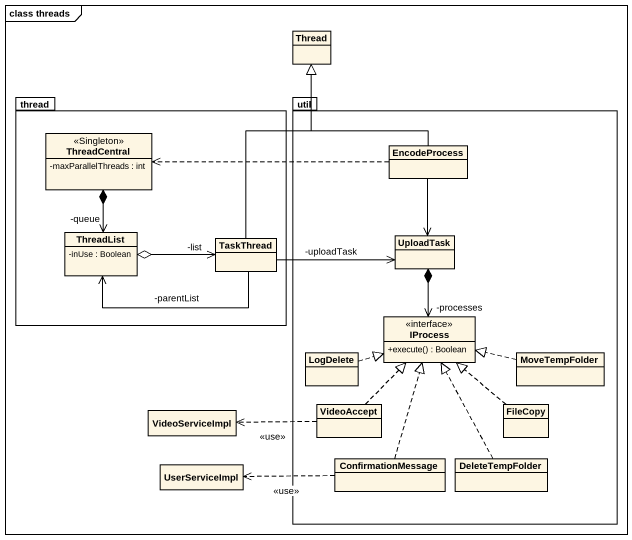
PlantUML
@startuml
mainframe class threads
hide circle
hide empty members
skinparam classAttributeIconSize 0
class Thread
package thread {
  class ThreadCentral <<Singleton>> {
    -maxParallelThreads : int
  }
  class ThreadList {
    -inUse : Boolean
  }
  class TaskThread
}
package util {
  class EncodeProcess
  class UploadTask
  interface IProcess {
    +execute() : Boolean
  }
  class LogDelete
  class MoveTempFolder
  class VideoAccept
  class FileCopy
  class ConfirmationMessage
  class DeleteTempFolder
}
class VideoServiceImpl
class UserServiceImpl
ThreadCentral *--> ThreadList : -queue
EncodeProcess -up-|> Thread
EncodeProcess .left.> ThreadCentral
EncodeProcess --> UploadTask
ThreadList o-right-> "-list" TaskThread
TaskThread -up-|> Thread
TaskThread -left-> ThreadList : -parentList
TaskThread -right-> UploadTask : -uploadTask
UploadTask *--> IProcess : -processes
LogDelete .right.|> IProcess
MoveTempFolder .left.|> IProcess
VideoAccept .up.|> IProcess
VideoAccept .left.> VideoServiceImpl : <<use>>
FileCopy .up.|> IProcess
ConfirmationMessage .up.|> IProcess
ConfirmationMessage .left.> UserServiceImpl : <<use>>
DeleteTempFolder .up.|> IProcess
@enduml
